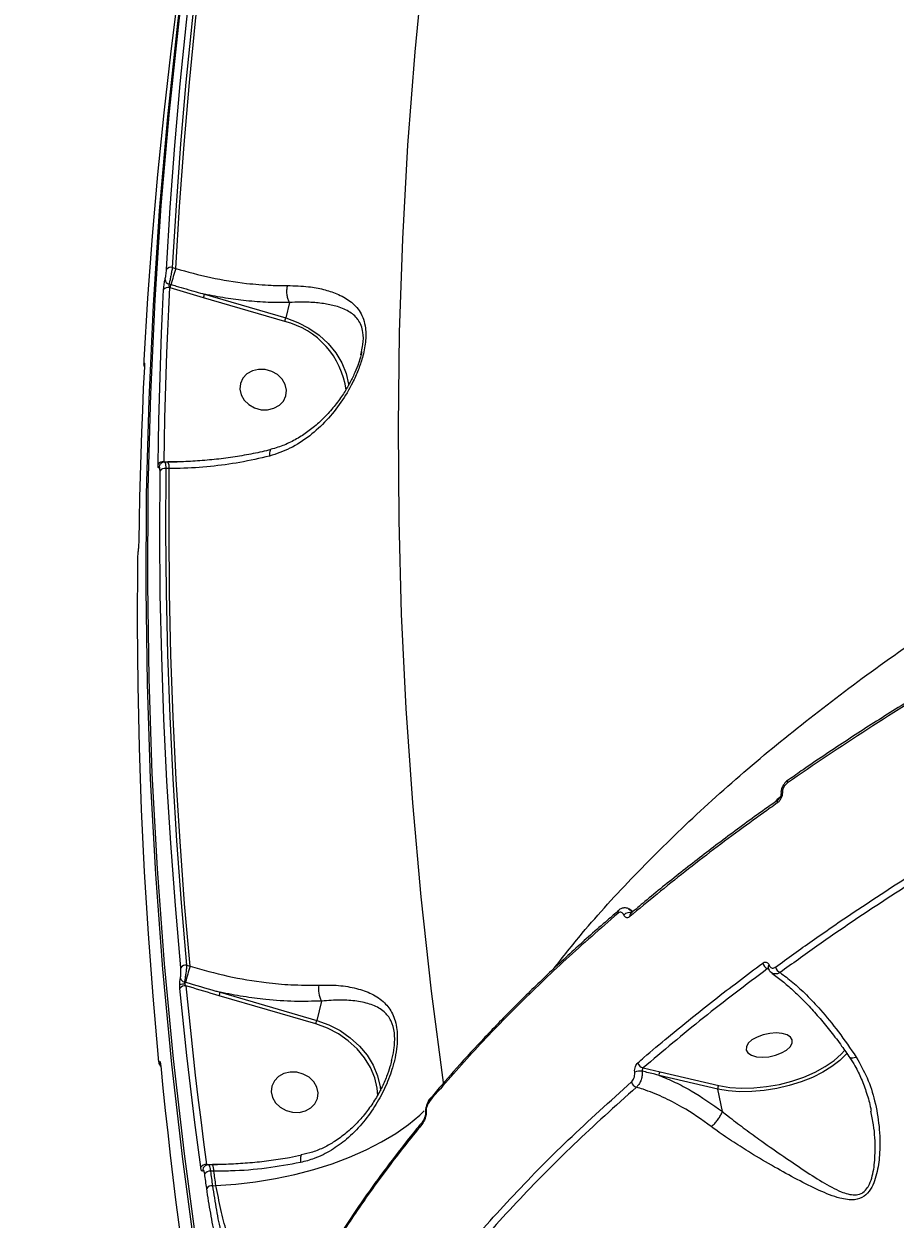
# Model space of a CAD drawing. Header units: millimetres. Extents: x -6901 to 7060, y -7557 to 6158.
# Drawn here: x -1493.4 to -1327.3, y 789.5 to 1017.5 of the extents above; entities that cross this region are included whole.
import ezdxf

# ---------------------------------------------------------------- set-up
doc = ezdxf.new("R2010")
doc.units = ezdxf.units.MM
for name, color, linetype in [('DIKOM_ОБЪЕКТ', 7, 'Continuous'), ('DIKOM_РАЗМЕР_ЗОНА', 7, 'Continuous'), ('DIKOM_РАЗМЕР_ОБЪЕКТА', 7, 'Continuous')]:
    doc.layers.add(name, color=color, linetype=linetype)
doc.styles.add('style1', font='arial.ttf', dxfattribs={"width": 0.8})
doc.dimstyles.new('1-50', dxfattribs={"dimtxt": 300, "dimasz": 200, "dimexe": 100, "dimexo": 0, "dimgap": 100, "dimtad": 1, "dimtxsty": 'style1', "dimcen": 200, "dimclrd": 7, "dimclre": 7, "dimclrt": 7, "dimadec": 1, "dimazin": 2, "dimtfac": 1, "dimtmove": 0, "dimatfit": 2, "dimfxl": 0, "dimlwd": 25, "dimlwe": 18, "dimarcsym": 0})

# ---------------------------------------------------------------- blocks, each defined once
blk = doc.blocks.new('*D2')
at = {"layer": 'Defpoints', "color": 0, "transparency": 16777216}
for p in [(-1102.73, 4151.17), (-5819.23, -4492.42), (4721.24, -4492.42)]:
    blk.add_point(p, dxfattribs=at)
at = {"layer": 'DIKOM_РАЗМЕР_ОБЪЕКТА', "color": 7, "lineweight": 18, "transparency": 16777216}
for p, q in [((-1102.73, 4151.17), (-5919.23, 4151.17)), ((4721.24, -4492.42), (-5919.23, -4492.42))]:
    blk.add_line(p, q, dxfattribs=at)
at = {"layer": 'DIKOM_РАЗМЕР_ОБЪЕКТА', "color": 7, "lineweight": 25, "transparency": 16777216}
blk.add_line((-5819.23, 3951.17), (-5819.23, -4292.42), dxfattribs=at)
at = {"layer": 'DIKOM_РАЗМЕР_ОБЪЕКТА', "color": 7, "transparency": 16777216}
for points in [[(-5852.56, 3951.17), (-5785.89, 3951.17), (-5819.23, 4151.17)], [(-5852.56, -4292.42), (-5785.89, -4292.42), (-5819.23, -4492.42)]]:
    blk.add_solid(points, dxfattribs=at)
at = {"layer": 'DIKOM_РАЗМЕР_ОБЪЕКТА', "color": 7, "transparency": 16777216, "insert": (-6072.4, -170.63), "char_height": 300, "attachment_point": 5, "rotation": 90, "style": 'style1'}
blk.add_mtext('8650', dxfattribs=at)
blk = doc.blocks.new('*D3')
at = {"layer": 'Defpoints', "color": 0, "transparency": 16777216}
for p in [(-1553.27, 6158.28), (-6450.85, -6312.94), (5659.92, -6312.94)]:
    blk.add_point(p, dxfattribs=at)
at = {"layer": 'DIKOM_РАЗМЕР_ЗОНА', "color": 7, "lineweight": 18, "transparency": 16777216}
for p, q in [((-1553.27, 6158.28), (-6550.85, 6158.28)), ((5659.92, -6312.94), (-6550.85, -6312.94))]:
    blk.add_line(p, q, dxfattribs=at)
at = {"layer": 'DIKOM_РАЗМЕР_ЗОНА', "color": 7, "lineweight": 25, "transparency": 16777216}
blk.add_line((-6450.85, 5958.28), (-6450.85, -6112.94), dxfattribs=at)
at = {"layer": 'DIKOM_РАЗМЕР_ЗОНА', "color": 7, "transparency": 16777216}
for points in [[(-6484.18, 5958.28), (-6417.52, 5958.28), (-6450.85, 6158.28)], [(-6484.18, -6112.94), (-6417.52, -6112.94), (-6450.85, -6312.94)]]:
    blk.add_solid(points, dxfattribs=at)
at = {"layer": 'DIKOM_РАЗМЕР_ЗОНА', "color": 7, "transparency": 16777216, "insert": (-6704.02, -77.33), "char_height": 300, "attachment_point": 5, "rotation": 90, "style": 'style1'}
blk.add_mtext('12500', dxfattribs=at)

msp = doc.modelspace()

# ---------------------------------------------------------------- linework, layer by layer
at = {"layer": 'DIKOM_ОБЪЕКТ', "color": 7, "linetype": 'Continuous', "lineweight": 15}
for p, q in [((-1465.103, 971.072), (-1464.455, 970.883)), ((-1465.731, 967.932), (-1465.339, 967.817)), ((-1465.516, 967.204), (-1465.646, 967.242)), ((-1459.148, 965.305), (-1465.516, 967.204)), ((-1443.66, 960.778), (-1459.148, 965.305)), ((-1458.959, 965.966), (-1443.471, 961.439)), ((-1442.737, 964.384), (-1443.471, 961.439)), ((-1429.163, 954.411), (-1429.043, 954.987)), ((-1466.713, 933.991), (-1466.208, 933.989)), ((-1465.99, 933.94), (-1466.569, 933.942)), ((-1465.679, 932.708), (-1466.334, 932.71)), ((-1466.208, 933.989), (-1464.151, 933.996)), ((-1466.208, 933.989), (-1466.203, 933.941)), ((-1465.99, 933.94), (-1465.979, 933.939)), ((-1380.01, 848.419), (-1379.972, 848.448)), ((-1377.714, 847.836), (-1377.702, 847.845)), ((-1462.375, 837.975), (-1461.704, 837.779)), ((-1351.328, 837.123), (-1351.613, 837.3)), ((-1462.808, 834.778), (-1462.587, 834.713)), ((-1455.971, 832.793), (-1437.561, 827.412)), ((-1437.75, 826.751), (-1456.16, 832.132)), ((-1436.635, 831.126), (-1437.561, 827.412)), ((-1375.348, 818.351), (-1372.086, 817.61)), ((-1361.095, 814.329), (-1372.3, 816.94)), ((-1372.086, 817.61), (-1360.881, 814.998)), ((-1360.215, 810.045), (-1361.095, 814.329)), ((-1440.475, 801.636), (-1440.488, 801.632)), ((-1458.578, 799.93), (-1457.697, 799.928)), ((-1457.479, 799.879), (-1458.221, 799.881)), ((-1457.169, 798.647), (-1457.822, 798.649)), ((-1457.697, 799.928), (-1456.505, 799.932)), ((-1457.697, 799.928), (-1457.693, 799.88)), ((-1457.479, 799.879), (-1457.467, 799.878)), ((-1457.44, 795.895), (-1456.795, 795.954))]:
    msp.add_line(p, q, dxfattribs=at)
at = {"layer": 'DIKOM_ОБЪЕКТ', "color": 7, "linetype": 'Continuous', "lineweight": 15, "flags": 128}
for points in [[(-1374.215, 1220.424), (-1379.921, 1203.569), (-1385.271, 1186.605), (-1390.263, 1169.538), (-1394.897, 1152.373), (-1399.17, 1135.116), (-1403.08, 1117.772), (-1406.628, 1100.346), (-1409.811, 1082.845), (-1412.629, 1065.274), (-1415.081, 1047.637), (-1417.165, 1029.942), (-1418.882, 1012.194), (-1420.23, 994.398), (-1421.21, 976.559), (-1421.821, 958.685), (-1422.062, 940.78), (-1421.934, 922.849), (-1421.437, 904.9), (-1420.571, 886.937), (-1419.336, 868.966), (-1417.733, 850.994), (-1415.762, 833.024), (-1413.423, 815.065)], [(-1442.684, 1132.854), (-1444.71, 1124.718), (-1448.786, 1107.239), (-1452.504, 1089.678), (-1455.864, 1072.041), (-1458.865, 1054.332), (-1461.507, 1036.557), (-1463.787, 1018.721), (-1465.705, 1000.831), (-1467.262, 982.89), (-1468.456, 964.905), (-1469.287, 946.881), (-1469.755, 928.824), (-1469.859, 910.739), (-1469.6, 892.631), (-1468.978, 874.506), (-1467.993, 856.37), (-1466.645, 838.227), (-1464.934, 820.084), (-1462.862, 801.946), (-1460.428, 783.819), (-1457.633, 765.707), (-1454.479, 747.617), (-1450.967, 729.553)], [(-1451.22, 728.536), (-1454.733, 746.6), (-1457.887, 764.69), (-1460.681, 782.802), (-1463.115, 800.929), (-1465.187, 819.067), (-1466.898, 837.21), (-1468.246, 855.353), (-1469.232, 873.489), (-1469.854, 891.614), (-1470.113, 909.722), (-1470.008, 927.807), (-1469.541, 945.864), (-1468.71, 963.888), (-1467.516, 981.873), (-1465.959, 999.814), (-1464.04, 1017.704), (-1461.76, 1035.54), (-1459.119, 1053.315), (-1456.118, 1071.024), (-1452.757, 1088.661), (-1449.039, 1106.222), (-1444.964, 1123.701), (-1443.791, 1128.45)], [(-1455.03, 1064.991), (-1456.835, 1053.336), (-1458.484, 1041.653), (-1459.977, 1029.945), (-1461.315, 1018.213), (-1462.496, 1006.458), (-1463.522, 994.682), (-1464.39, 982.886), (-1465.103, 971.072)], [(-1464.455, 970.883), (-1463.743, 982.72), (-1462.873, 994.54), (-1461.847, 1006.34), (-1460.663, 1018.118), (-1459.323, 1029.874), (-1457.826, 1041.606), (-1456.172, 1053.311), (-1454.363, 1064.99)], [(-1466.214, 970.689), (-1465.501, 982.513), (-1464.632, 994.319), (-1463.606, 1006.104), (-1462.423, 1017.869), (-1461.085, 1029.611), (-1459.59, 1041.329), (-1457.939, 1053.022), (-1456.133, 1064.687)], [(-1460.442, 1047.397), (-1462.248, 1035.732), (-1463.899, 1024.04), (-1465.393, 1012.322), (-1466.732, 1000.58), (-1467.914, 988.815), (-1468.94, 977.029), (-1469.81, 965.224), (-1470.523, 953.4)], [(-1467.826, 933.575), (-1467.76, 937.741), (-1467.675, 941.905), (-1467.571, 946.068), (-1467.447, 950.229), (-1467.304, 954.388), (-1467.141, 958.545), (-1466.96, 962.701), (-1466.759, 966.855)], [(-1465.646, 967.242), (-1465.847, 963.092), (-1466.029, 958.94), (-1466.191, 954.786), (-1466.334, 950.63), (-1466.458, 946.473), (-1466.562, 942.314), (-1466.647, 938.153), (-1466.713, 933.991)], [(-1443.471, 961.439), (-1441.196, 960.602), (-1439.061, 959.492), (-1437.115, 958.133), (-1435.398, 956.555), (-1433.949, 954.792), (-1432.798, 952.882), (-1431.971, 950.867), (-1431.486, 948.79), (-1431.459, 948.603)], [(-1470.434, 952.108), (-1470.635, 947.954), (-1470.816, 943.799), (-1470.979, 939.641), (-1471.122, 935.482), (-1471.246, 931.321), (-1471.35, 927.159), (-1471.436, 922.994), (-1471.502, 918.829)], [(-1447.37, 951.592), (-1448.639, 951.619), (-1449.838, 951.334), (-1450.871, 950.76), (-1451.653, 949.943), (-1452.122, 948.951), (-1452.238, 947.862), (-1451.994, 946.766), (-1451.408, 945.752), (-1450.528, 944.9), (-1449.426, 944.281), (-1448.19, 943.944), (-1446.921, 943.917), (-1445.722, 944.203), (-1444.689, 944.777), (-1443.907, 945.593), (-1443.439, 946.586), (-1443.322, 947.674), (-1443.567, 948.77), (-1444.152, 949.785), (-1445.032, 950.636), (-1446.134, 951.256), (-1447.37, 951.592)], [(-1467.564, 933.256), (-1467.616, 933.105), (-1467.639, 932.936)], [(-1466.334, 932.71), (-1466.383, 920.892), (-1466.276, 909.064), (-1466.014, 897.227), (-1465.596, 885.384), (-1465.023, 873.536), (-1464.295, 861.684), (-1463.413, 849.83), (-1462.375, 837.975)], [(-1461.704, 837.779), (-1462.746, 849.658), (-1463.633, 861.536), (-1464.364, 873.413), (-1464.939, 885.286), (-1465.358, 897.153), (-1465.621, 909.014), (-1465.728, 920.866), (-1465.679, 932.708)], [(-1463.484, 837.482), (-1464.523, 849.347), (-1465.406, 861.211), (-1466.135, 873.073), (-1466.708, 884.931), (-1467.126, 896.784), (-1467.388, 908.63), (-1467.495, 920.468), (-1467.447, 932.296)], [(-1471.756, 915.007), (-1471.804, 903.179), (-1471.697, 891.341), (-1471.435, 879.495), (-1471.017, 867.642), (-1470.443, 855.784), (-1469.715, 843.922), (-1468.831, 832.058), (-1467.793, 820.193)], [(-1347.682, 873.324), (-1347.668, 873.333), (-1347.638, 873.35)], [(-1348.785, 870.854), (-1348.862, 870.813), (-1348.927, 870.77), (-1348.98, 870.724), (-1349.019, 870.677), (-1349.044, 870.629), (-1349.054, 870.581), (-1349.055, 870.569)], [(-1459.685, 799.404), (-1460.249, 803.669), (-1460.793, 807.934), (-1461.318, 812.199), (-1461.822, 816.465), (-1462.306, 820.732), (-1462.77, 824.999), (-1463.214, 829.266), (-1463.638, 833.533)], [(-1462.528, 834.031), (-1462.105, 829.767), (-1461.661, 825.503), (-1461.197, 821.24), (-1460.713, 816.977), (-1460.21, 812.715), (-1459.686, 808.452), (-1459.142, 804.191), (-1458.578, 799.93)], [(-1425.912, 813.115), (-1426.038, 814.47), (-1426.514, 816.493), (-1427.323, 818.454), (-1428.449, 820.312), (-1429.866, 822.026), (-1431.544, 823.557), (-1433.446, 824.874), (-1435.529, 825.946), (-1437.75, 826.751)], [(-1437.561, 827.412), (-1435.271, 826.582), (-1433.122, 825.476), (-1431.161, 824.119), (-1429.431, 822.539), (-1427.969, 820.772), (-1426.808, 818.856), (-1425.973, 816.833), (-1425.483, 814.748), (-1425.391, 813.974)], [(-1352.601, 820.413), (-1351.356, 820.507), (-1350.105, 820.781), (-1348.949, 821.213), (-1347.983, 821.768), (-1347.283, 822.401), (-1346.908, 823.06), (-1346.887, 823.693), (-1347.222, 824.248), (-1347.885, 824.68), (-1348.824, 824.954), (-1349.962, 825.048), (-1351.207, 824.954), (-1352.458, 824.68), (-1353.613, 824.248), (-1354.58, 823.693), (-1355.279, 823.06), (-1355.655, 822.401), (-1355.676, 821.768), (-1355.341, 821.213), (-1354.677, 820.781), (-1353.738, 820.507), (-1352.601, 820.413)], [(-1360.881, 814.998), (-1358.83, 814.65), (-1356.597, 814.497), (-1354.236, 814.543), (-1351.803, 814.787), (-1349.357, 815.223), (-1346.958, 815.84), (-1344.664, 816.623), (-1342.529, 817.554), (-1340.606, 818.61), (-1338.941, 819.766), (-1337.573, 820.993), (-1336.901, 821.763)], [(-1336.434, 821.215), (-1336.621, 820.99), (-1336.744, 820.848)], [(-1467.377, 819.154), (-1467.385, 819.2), (-1467.393, 819.345)], [(-1467.313, 818.786), (-1466.889, 814.519), (-1466.445, 810.252), (-1465.981, 805.985), (-1465.497, 801.719), (-1464.993, 797.453), (-1464.469, 793.187), (-1463.924, 788.922), (-1463.36, 784.658)], [(-1336.744, 820.848), (-1337.833, 819.771), (-1339.335, 818.606), (-1341.093, 817.523), (-1343.071, 816.542), (-1345.225, 815.687), (-1347.509, 814.975), (-1349.872, 814.422), (-1352.264, 814.04), (-1354.633, 813.838), (-1356.927, 813.818), (-1359.097, 813.983), (-1361.095, 814.329)], [(-1441.365, 817.537), (-1442.634, 817.564), (-1443.834, 817.279), (-1444.866, 816.705), (-1445.648, 815.888), (-1446.117, 814.896), (-1446.233, 813.807), (-1445.989, 812.711), (-1445.403, 811.696), (-1444.524, 810.845), (-1443.421, 810.226), (-1442.185, 809.889), (-1440.917, 809.862), (-1439.717, 810.147), (-1438.685, 810.721), (-1437.902, 811.538), (-1437.434, 812.53), (-1437.317, 813.619), (-1437.562, 814.715), (-1438.147, 815.73), (-1439.027, 816.581), (-1440.13, 817.2), (-1441.365, 817.537)], [(-1456.795, 795.954), (-1453.015, 796.201), (-1449.224, 796.631), (-1445.456, 797.24), (-1441.745, 798.023), (-1438.125, 798.971), (-1434.629, 800.077), (-1431.289, 801.331), (-1428.136, 802.72), (-1425.198, 804.233), (-1422.502, 805.855), (-1420.073, 807.572), (-1417.932, 809.368), (-1417.095, 810.171)], [(-1440.488, 801.632), (-1440.499, 801.627), (-1440.585, 801.53), (-1440.645, 801.341), (-1440.679, 801.067), (-1440.683, 800.72), (-1440.659, 800.312)], [(-1458.545, 795.368), (-1458.593, 795.712), (-1458.641, 796.057), (-1458.689, 796.401), (-1458.737, 796.746), (-1458.785, 797.09), (-1458.833, 797.435), (-1458.88, 797.779), (-1458.928, 798.124)], [(-1457.822, 798.649), (-1457.775, 798.305), (-1457.727, 797.96), (-1457.68, 797.616), (-1457.632, 797.272), (-1457.584, 796.928), (-1457.536, 796.584), (-1457.488, 796.239), (-1457.44, 795.895)], [(-1456.795, 795.954), (-1456.842, 796.291), (-1456.889, 796.627), (-1456.936, 796.964), (-1456.983, 797.301), (-1457.029, 797.637), (-1457.076, 797.974), (-1457.123, 798.311), (-1457.169, 798.647)]]:
    msp.add_lwpolyline(points, dxfattribs=at)
at = {"layer": 'DIKOM_ОБЪЕКТ', "color": 7, "linetype": 'Continuous', "lineweight": 15}
for centre, radius, start, end in [((-1465.37, 970.042), 1.064, 75.46765, 142.51404), ((-1383.907, 946.005), 84.303, 162.83639, 165.00477), ((-1465.912, 966.215), 1.061, 75.49327, 142.9195), ((-1465.54, 968.866), 0.954, 185.61118, 258.47395), ((-1481.513, 972.147), 16.743, 342.83086, 345.0144), ((-1473.788, 969.849), 15.329, 342.75931, 345.32943), ((-1458.301, 965.321), 15.329, 342.75931, 345.32943), ((-1447.484, 945.571), 15.68, 7.7282, 75.88617), ((-1469.583, 952.703), 0.9, 176.67838, 196.92612), ((-1466.95, 932.925), 1.092, 77.48229, 143.41114), ((-1466.568, 931.636), 1.099, 77.74471, 143.09462), ((-1467.687, 932.872), 2.015, 355.34592, 31.98487), ((-1347.307, 872.914), 0.556, 132.40364, 198.63979), ((-1349.249, 869.083), 0.546, 129.11308, 199.15639), ((-1379.597, 847.998), 0.59, 134.47332, 196.3789), ((-1377.98, 846.658), 1.352, 65.31374, 139.56094), ((-1377.314, 847.41), 0.584, 133.21973, 196.86095), ((-1462.513, 836.791), 1.192, 83.33797, 144.54986), ((-1381.171, 812.905), 84.287, 162.83618, 165.00497), ((-1351.117, 838.665), 1.452, 192.32506, 250.03854), ((-1350.997, 837.557), 0.522, 126.41892, 191.42953), ((-1348.649, 837.926), 1.482, 192.60436, 247.33348), ((-1462.608, 835.74), 0.983, 193.62685, 258.29963), ((-1476.896, 838.524), 14.807, 343.51994, 345.08463), ((-1462.879, 828.273), 6.053, 88.27003, 97.52359), ((-1462.665, 832.85), 1.189, 83.3865, 144.92331), ((-1470.801, 836.676), 15.329, 342.75931, 345.32943), ((-1432.984, 833.347), 4.274, 168.76999, 211.32053), ((-1452.39, 831.294), 15.329, 342.75931, 345.32943), ((-1466.626, 819.563), 0.932, 184.43891, 217.59648), ((-1375.002, 819.667), 1.361, 192.96116, 255.26004), ((-1375.933, 815.574), 2.198, 79.06746, 117.23843), ((-1371.586, 817.081), 0.728, 133.37063, 191.13725), ((-1376.215, 816), 1.369, 193.27395, 253.08397), ((-1360.381, 814.469), 0.728, 133.37063, 191.13725), ((-1415.335, 812.281), 0.639, 138.1316, 193.91376), ((-1416.616, 809.723), 0.212, 119.45181, 173.23222), ((-1416.875, 807.726), 0.656, 140.22171, 193.33894), ((-1458.677, 798.71), 1.224, 85.39371, 145.44646), ((-1458.456, 798.848), 0.857, 152.84303, 185.64249), ((-1457.916, 797.42), 1.233, 85.64734, 145.16501), ((-1459.186, 798.809), 2.024, 355.40257, 31.86326), ((-1457.53, 794.663), 1.236, 85.80679, 145.21139)]:
    msp.add_arc(centre, radius, start, end, dxfattribs=at)
for points, knots in [([(-1392.428, 837.204), (-1390.636, 839.493), (-1385.931, 845.498), (-1377.088, 855.126), (-1366.055, 866.05), (-1354.065, 876.705), (-1341.239, 887.063), (-1327.642, 897.102), (-1313.056, 906.985), (-1297.489, 916.67), (-1280.974, 926.118), (-1263.868, 935.126), (-1246.245, 943.671), (-1228.187, 951.745), (-1209.403, 959.476), (-1189.93, 966.825), (-1169.821, 973.755), (-1149.504, 980.119), (-1129.055, 985.908), (-1108.549, 991.127), (-1087.663, 995.858), (-1066.456, 1000.064), (-1044.996, 1003.717), (-1023.733, 1006.743), (-1002.738, 1009.144), (-982.07, 1010.939), (-961.411, 1012.155), (-940.837, 1012.763), (-920.418, 1012.751), (-901.998, 1012.152), (-885.482, 1011.167), (-875.763, 1010.265), (-870.898, 1009.814)], [0, 0, 0, 0, 0.0213229, 0.0559646, 0.0906345, 0.1252764, 0.1589414, 0.1926323, 0.2262974, 0.2609393, 0.2956097, 0.3302517, 0.3639414, 0.3976567, 0.4313463, 0.4660117, 0.5007054, 0.5353709, 0.5691159, 0.6028868, 0.6366318, 0.6713524, 0.7061012, 0.7408219, 0.7746511, 0.8085063, 0.8423356, 0.8771407, 0.9119739, 0.946779, 0.9733646, 1, 1, 1, 1]), ([(-1466.489, 968.773), (-1466.461, 968.891), (-1466.404, 969.127), (-1466.324, 969.603), (-1466.259, 970.108), (-1466.226, 970.474), (-1466.216, 970.656), (-1466.214, 970.689)], [0, 0, 0, 0, 0.2340512, 0.467965, 0.7039577, 0.9448551, 1, 1, 1, 1]), ([(-1465.103, 971.072), (-1465.111, 971.017), (-1465.156, 970.723), (-1465.258, 970.125), (-1465.417, 969.3), (-1465.583, 968.518), (-1465.681, 968.127), (-1465.731, 967.932)], [0, 0, 0, 0, 0.0547748, 0.2944129, 0.5301269, 0.7647076, 1, 1, 1, 1]), ([(-1464.455, 970.883), (-1462.228, 970.265), (-1457.709, 969.012), (-1451.575, 968.05), (-1446.702, 967.646), (-1444.165, 967.637), (-1443.131, 967.634)], [0, 0, 0, 0, 0.3072578, 0.6233193, 0.8463542, 1, 1, 1, 1]), ([(-1466.759, 966.855), (-1466.757, 966.889), (-1466.747, 967.071), (-1466.715, 967.438), (-1466.652, 967.943), (-1466.574, 968.419), (-1466.517, 968.655), (-1466.489, 968.773)], [0, 0, 0, 0, 0.0557431, 0.2967885, 0.5326507, 0.7662398, 1, 1, 1, 1]), ([(-1465.731, 967.932), (-1465.738, 967.891), (-1465.753, 967.81), (-1465.743, 967.639), (-1465.713, 967.456), (-1465.675, 967.323), (-1465.651, 967.255), (-1465.646, 967.242)], [0, 0, 0, 0, 0.2179145, 0.4436213, 0.6835954, 0.9397437, 1, 1, 1, 1]), ([(-1465.339, 967.817), (-1465.019, 967.724), (-1463.42, 967.256), (-1461.297, 966.626), (-1459.487, 966.115), (-1458.959, 965.966)], [0, 0, 0, 0, 0.1504252, 0.7521299, 1, 1, 1, 1]), ([(-1443.131, 967.634), (-1441.766, 967.593), (-1439.293, 967.519), (-1436.217, 966.926), (-1433.519, 966.061), (-1431.099, 964.73), (-1429.483, 963.056), (-1428.61, 961.216), (-1428.182, 959.374), (-1428.185, 956.875), (-1428.757, 954.059), (-1429.648, 951.438), (-1430.948, 948.541), (-1432.889, 945.271), (-1435.617, 941.848), (-1438.871, 938.855), (-1442.521, 936.437), (-1445.25, 935.53), (-1446.569, 935.092)], [0, 0, 0, 0, 0.0785526, 0.1424091, 0.2076086, 0.2856917, 0.3665351, 0.4050997, 0.4448434, 0.4974379, 0.5496857, 0.5917855, 0.6349337, 0.7063605, 0.7797221, 0.8533219, 0.929139, 1, 1, 1, 1]), ([(-1442.738, 964.389), (-1442.839, 964.575), (-1443.042, 964.947), (-1443.22, 965.733), (-1443.278, 966.579), (-1443.222, 967.177), (-1443.158, 967.514), (-1443.14, 967.592), (-1443.131, 967.634)], [0, 0, 0, 0, 0.2316057, 0.4632309, 0.6948527, 0.9264852, 0.961019, 1, 1, 1, 1]), ([(-1442.737, 964.384), (-1444.08, 964.378), (-1446.779, 964.366), (-1450.888, 964.682), (-1454.961, 965.194), (-1457.622, 965.708), (-1458.959, 965.966)], [0, 0, 0, 0, 0.2595457, 0.5218376, 0.7598799, 1, 1, 1, 1]), ([(-1429.043, 954.987), (-1428.934, 955.45), (-1428.616, 956.794), (-1428.677, 958.562), (-1429.065, 960.074), (-1429.467, 960.795), (-1430.19, 961.795), (-1431.449, 962.819), (-1433.708, 963.704), (-1436.256, 964.226), (-1439.147, 964.492), (-1441.429, 964.467), (-1442.738, 964.389), (-1442.738, 964.389)], [0, 0, 0, 0, 0.0489835, 0.1422612, 0.2104701, 0.2817387, 0.285384, 0.4352906, 0.591425, 0.7174094, 0.8455515, 0.9999215, 1, 1, 1, 1]), ([(-1442.738, 964.389), (-1442.738, 964.388), (-1442.737, 964.386), (-1442.737, 964.385), (-1442.737, 964.384)], [0, 0, 0, 0, 0.6276202, 1, 1, 1, 1]), ([(-1470.525, 953.374), (-1470.527, 953.343), (-1470.54, 953.119), (-1470.546, 952.836), (-1470.545, 952.602), (-1470.521, 952.415), (-1470.489, 952.26), (-1470.445, 952.181), (-1470.434, 952.162)], [0, 0, 0, 0, 0.0605401, 0.4380673, 0.693734, 0.8377235, 0.9618341, 1, 1, 1, 1]), ([(-1470.523, 953.4), (-1470.529, 953.26), (-1470.542, 952.978), (-1470.54, 952.719), (-1470.522, 952.623), (-1470.498, 952.682), (-1470.483, 952.748), (-1470.481, 952.755)], [0, 0, 0, 0, 0.2457758, 0.4917774, 0.7342461, 0.9714815, 1, 1, 1, 1]), ([(-1428.996, 954.986), (-1429.072, 954.643), (-1429.263, 953.776), (-1429.755, 952.302), (-1430.479, 950.554), (-1431.444, 948.662), (-1432.691, 946.617), (-1434.251, 944.486), (-1436.111, 942.397), (-1438.125, 940.553), (-1440.277, 938.971), (-1442.531, 937.712), (-1444.578, 936.822), (-1445.872, 936.505), (-1446.337, 936.391)], [0, 0, 0, 0, 0.0407959, 0.1030203, 0.1716433, 0.2489843, 0.3364374, 0.4368196, 0.5430427, 0.6505124, 0.7456843, 0.8463967, 0.9449182, 1, 1, 1, 1]), ([(-1470.481, 952.755), (-1470.479, 952.762), (-1470.464, 952.828), (-1470.44, 952.886), (-1470.42, 952.791), (-1470.416, 952.531), (-1470.428, 952.249), (-1470.434, 952.108)], [0, 0, 0, 0, 0.0278516, 0.2649996, 0.5077089, 0.7539751, 1, 1, 1, 1]), ([(-1470.425, 952.611), (-1470.425, 952.612), (-1470.426, 952.617), (-1470.423, 952.576), (-1470.423, 952.463), (-1470.427, 952.287), (-1470.436, 952.121), (-1470.439, 952.065)], [0, 0, 0, 0, 0.0319076, 0.1943673, 0.4366098, 0.8106446, 1, 1, 1, 1]), ([(-1446.321, 936.331), (-1446.597, 936.258), (-1447.962, 935.898), (-1450.533, 935.381), (-1454.016, 934.794), (-1457.584, 934.359), (-1461.189, 934.082), (-1464, 933.959), (-1465.586, 933.976), (-1465.979, 933.981)], [0, 0, 0, 0, 0.0447278, 0.2211931, 0.3993788, 0.5789497, 0.7594398, 0.9403031, 1, 1, 1, 1]), ([(-1446.569, 935.092), (-1448.436, 934.661), (-1452.101, 933.816), (-1457.85, 933.052), (-1462.377, 932.742), (-1464.985, 932.716), (-1465.679, 932.708)], [0, 0, 0, 0, 0.3028928, 0.59446, 0.8920284, 1, 1, 1, 1]), ([(-1446.307, 936.275), (-1446.333, 936.276), (-1446.436, 936.279), (-1446.542, 936.005), (-1446.587, 935.593), (-1446.579, 935.256), (-1446.571, 935.131), (-1446.569, 935.092)], [0, 0, 0, 0, 0.1153067, 0.4642167, 0.8131679, 0.9423068, 1, 1, 1, 1]), ([(-1467.639, 932.936), (-1467.644, 932.926), (-1467.675, 932.86), (-1467.729, 932.808), (-1467.787, 932.908), (-1467.824, 933.164), (-1467.826, 933.438), (-1467.826, 933.575)], [0, 0, 0, 0, 0.0386035, 0.2781025, 0.5183799, 0.7592258, 1, 1, 1, 1]), ([(-1467.447, 932.296), (-1467.448, 932.433), (-1467.45, 932.707), (-1467.489, 932.963), (-1467.549, 933.063), (-1467.604, 933.011), (-1467.635, 932.945), (-1467.639, 932.936)], [0, 0, 0, 0, 0.2406795, 0.48142, 0.7216705, 0.961198, 1, 1, 1, 1]), ([(-1466.569, 933.932), (-1466.59, 933.935), (-1466.728, 933.956), (-1466.965, 933.876), (-1467.226, 933.724), (-1467.408, 933.532), (-1467.513, 933.371), (-1467.549, 933.281), (-1467.56, 933.253)], [0, 0, 0, 0, 0.0458135, 0.3020499, 0.5164651, 0.7133069, 0.9106085, 1, 1, 1, 1]), ([(-1466.569, 933.932), (-1466.566, 933.935), (-1466.521, 933.981), (-1466.449, 933.802), (-1466.366, 933.4), (-1466.345, 932.94), (-1466.334, 932.71)], [0, 0, 0, 0, 0.0247772, 0.3494547, 0.6748852, 1, 1, 1, 1]), ([(-1471.631, 916.918), (-1471.646, 916.797), (-1471.676, 916.555), (-1471.714, 916.069), (-1471.742, 915.56), (-1471.753, 915.204), (-1471.755, 915.032), (-1471.756, 915.007)], [0, 0, 0, 0, 0.2393748, 0.4786589, 0.7179093, 0.9577042, 1, 1, 1, 1]), ([(-1471.502, 918.829), (-1471.502, 918.803), (-1471.505, 918.631), (-1471.517, 918.275), (-1471.546, 917.766), (-1471.586, 917.28), (-1471.616, 917.039), (-1471.631, 916.918)], [0, 0, 0, 0, 0.0426211, 0.2824718, 0.5216179, 0.7607423, 1, 1, 1, 1]), ([(-1281.982, 912.307), (-1282.984, 911.803), (-1287.096, 909.734), (-1294.138, 905.998), (-1303.1, 901.101), (-1311.862, 896.102), (-1320.428, 891.016), (-1328.791, 885.846), (-1336.925, 880.593), (-1343.2, 876.41), (-1346.682, 873.956), (-1347.608, 873.303)], [0, 0, 0, 0, 0.0418365, 0.1717669, 0.3018173, 0.4319587, 0.5621647, 0.692405, 0.8226429, 0.9528447, 1, 1, 1, 1]), ([(-978.739, 910.945), (-985.626, 910.298), (-999.405, 909.003), (-1020.211, 906.308), (-1041.241, 903.041), (-1062.445, 899.131), (-1083.747, 894.594), (-1104.68, 889.523), (-1125.179, 883.95), (-1145.194, 877.915), (-1165.05, 871.319), (-1184.669, 864.161), (-1203.975, 856.454), (-1222.55, 848.363), (-1240.346, 839.926), (-1257.334, 831.184), (-1273.787, 821.998), (-1289.622, 812.381), (-1304.77, 802.356), (-1318.906, 792.136), (-1332.003, 781.761), (-1344.059, 771.271), (-1355.264, 760.502), (-1365.54, 749.478), (-1374.829, 738.232), (-1382.935, 727), (-1389.856, 715.819), (-1395.615, 704.725), (-1400.301, 693.545), (-1403.848, 682.316), (-1406.226, 671.074), (-1407.276, 660.838), (-1407.382, 651.587), (-1406.843, 646.09), (-1406.574, 643.339)], [0, 0, 0, 0, 0.0311784, 0.0623809, 0.0935594, 0.1256442, 0.1577551, 0.1898399, 0.2210202, 0.2522244, 0.2834046, 0.3154897, 0.3476009, 0.3796861, 0.410889, 0.4421158, 0.4733188, 0.5054257, 0.5375585, 0.5696653, 0.6009195, 0.6321978, 0.6634522, 0.69561, 0.7277939, 0.7599519, 0.7912842, 0.8226405, 0.8539729, 0.886209, 0.918471, 0.9507073, 0.9753304, 1, 1, 1, 1]), ([(-1282.153, 911.768), (-1288.018, 908.72), (-1299.749, 902.623), (-1316.507, 893.002), (-1332.67, 883.071), (-1342.779, 876.181), (-1347.834, 872.736)], [0, 0, 0, 0, 0.2485956, 0.4971903, 0.7485947, 1, 1, 1, 1]), ([(-1350.096, 837.602), (-1347.775, 839.279), (-1340.988, 844.181), (-1329.178, 852.147), (-1314.395, 861.422), (-1298.925, 870.479), (-1288.048, 876.286), (-1282.609, 879.189)], [0, 0, 0, 0, 0.1144536, 0.3347649, 0.5550756, 0.7775373, 1, 1, 1, 1]), ([(-1281.882, 878.051), (-1287.257, 875.183), (-1298.007, 869.446), (-1313.402, 860.443), (-1328.21, 851.162), (-1340.089, 843.154), (-1346.905, 838.231), (-1349.22, 836.558)], [0, 0, 0, 0, 0.2203112, 0.4406212, 0.6630832, 0.8855455, 1, 1, 1, 1]), ([(-1347.675, 873.314), (-1347.73, 873.279), (-1348.033, 873.088), (-1348.472, 872.58), (-1348.884, 871.802), (-1349.08, 871.1), (-1349.038, 870.702), (-1349.024, 870.57)], [0, 0, 0, 0, 0.065143, 0.3622089, 0.6240711, 0.8749066, 1, 1, 1, 1]), ([(-1347.834, 872.736), (-1348.001, 872.595), (-1348.295, 872.347), (-1348.599, 871.827), (-1348.775, 871.324), (-1348.782, 871.011), (-1348.785, 870.854)], [0, 0, 0, 0, 0.3292274, 0.5797725, 0.7886052, 1, 1, 1, 1]), ([(-1349.764, 868.904), (-1350.204, 868.592), (-1352.404, 867.033), (-1358.391, 862.698), (-1367.486, 855.823), (-1374.408, 850.103), (-1377.873, 847.241)], [0, 0, 0, 0, 0.0441444, 0.220721, 0.6100145, 1, 1, 1, 1]), ([(-1349.58, 869.486), (-1350.927, 868.539), (-1354.828, 865.795), (-1361.026, 861.186), (-1368.159, 855.67), (-1373.709, 851.215), (-1376.797, 848.583), (-1377.687, 847.825)], [0, 0, 0, 0, 0.1344274, 0.3893703, 0.6436876, 0.8972846, 1, 1, 1, 1]), ([(-1350.119, 869.104), (-1350.012, 869.247), (-1349.689, 869.677), (-1349.352, 869.97), (-1349.127, 870.167)], [0, 0, 0, 0, 0.3304872, 1, 1, 1, 1]), ([(-1348.785, 870.854), (-1348.789, 870.688), (-1348.798, 870.36), (-1348.985, 869.83), (-1349.288, 869.331), (-1349.578, 869.039), (-1349.746, 868.918), (-1349.764, 868.904)], [0, 0, 0, 0, 0.2147683, 0.4259297, 0.6817186, 0.9641779, 1, 1, 1, 1]), ([(-1349.055, 870.56), (-1349.054, 870.559), (-1349.052, 870.541), (-1349.053, 870.476), (-1349.067, 870.363), (-1349.106, 870.208), (-1349.185, 870.009), (-1349.317, 869.784), (-1349.481, 869.591), (-1349.569, 869.533), (-1349.605, 869.509)], [0, 0, 0, 0, 0.005334, 0.0766796, 0.1508448, 0.2580989, 0.3934832, 0.5812892, 0.829011, 1, 1, 1, 1]), ([(-1379.942, 848.405), (-1380.673, 847.788), (-1383.631, 845.29), (-1388.56, 840.858), (-1394.721, 835.112), (-1400.605, 829.317), (-1406.219, 823.484), (-1411.298, 817.937), (-1414.369, 814.324), (-1415.768, 812.678)], [0, 0, 0, 0, 0.0531613, 0.2151937, 0.3773481, 0.5395898, 0.7018814, 0.8641774, 1, 1, 1, 1]), ([(-1378.031, 848.639), (-1378.08, 848.678), (-1378.311, 848.86), (-1378.843, 848.928), (-1379.467, 848.783), (-1379.86, 848.591), (-1380.008, 848.419), (-1380.01, 848.417)], [0, 0, 0, 0, 0.0871764, 0.4063938, 0.6920291, 0.9960757, 1, 1, 1, 1]), ([(-1378.032, 848.637), (-1377.927, 848.579), (-1377.71, 848.459), (-1377.585, 848.198), (-1377.521, 848.064)], [0, 0, 0, 0, 0.4863833, 1, 1, 1, 1]), ([(-1377.222, 848.218), (-1377.311, 848.261), (-1377.568, 848.386), (-1377.847, 848.569), (-1378.03, 848.688)], [0, 0, 0, 0, 0.3427523, 1, 1, 1, 1]), ([(-1380.163, 847.831), (-1383.496, 844.922), (-1390.161, 839.103), (-1399.389, 830.215), (-1408.088, 821.228), (-1413.333, 815.161), (-1415.955, 812.127)], [0, 0, 0, 0, 0.2490971, 0.4981937, 0.7490972, 1, 1, 1, 1]), ([(-1379.009, 847.535), (-1379.063, 847.65), (-1379.17, 847.879), (-1379.429, 848.052), (-1379.734, 848.078), (-1379.99, 847.97), (-1380.13, 847.857), (-1380.163, 847.831)], [0, 0, 0, 0, 0.2210918, 0.4418286, 0.6744888, 0.9250803, 1, 1, 1, 1]), ([(-1377.873, 847.241), (-1377.904, 847.216), (-1378.042, 847.106), (-1378.293, 847), (-1378.595, 847.025), (-1378.851, 847.196), (-1378.957, 847.422), (-1379.009, 847.535)], [0, 0, 0, 0, 0.0733213, 0.3224728, 0.5550552, 0.7773324, 1, 1, 1, 1]), ([(-1377.714, 847.838), (-1377.723, 847.83), (-1377.741, 847.814), (-1377.733, 847.819), (-1377.73, 847.821)], [0, 0, 0, 0, 0.5333064, 1, 1, 1, 1]), ([(-1463.564, 835.509), (-1463.542, 835.626), (-1463.497, 835.859), (-1463.459, 836.333), (-1463.448, 836.841), (-1463.462, 837.232), (-1463.48, 837.434), (-1463.484, 837.482)], [0, 0, 0, 0, 0.2249546, 0.4495725, 0.6803144, 0.9238047, 1, 1, 1, 1]), ([(-1462.375, 837.975), (-1462.379, 837.898), (-1462.399, 837.575), (-1462.456, 836.944), (-1462.559, 836.122), (-1462.68, 835.353), (-1462.765, 834.97), (-1462.808, 834.778)], [0, 0, 0, 0, 0.0748931, 0.315169, 0.5451372, 0.7715047, 1, 1, 1, 1]), ([(-1461.704, 837.779), (-1459.317, 837.101), (-1454.475, 835.727), (-1448.011, 834.668), (-1442.184, 834.128), (-1438.934, 834.161), (-1437.176, 834.18)], [0, 0, 0, 0, 0.2848617, 0.5777513, 0.7715665, 1, 1, 1, 1]), ([(-1376.328, 819.361), (-1375.95, 819.688), (-1374.055, 821.321), (-1369.289, 825.336), (-1361.833, 831.367), (-1355.636, 836.025), (-1352.536, 838.355)], [0, 0, 0, 0, 0.0507672, 0.2538476, 0.6266949, 1, 1, 1, 1]), ([(-1351.613, 837.3), (-1355.744, 834.187), (-1364.013, 827.954), (-1371.567, 821.554), (-1375.348, 818.351)], [0, 0, 0, 0, 0.4994492, 1, 1, 1, 1]), ([(-1352.536, 838.355), (-1352.497, 838.382), (-1352.345, 838.487), (-1352.07, 838.577), (-1351.746, 838.531), (-1351.47, 838.335), (-1351.361, 838.096), (-1351.307, 837.977)], [0, 0, 0, 0, 0.0825315, 0.3216881, 0.551336, 0.775618, 1, 1, 1, 1]), ([(-1351.495, 837.413), (-1351.506, 837.413), (-1351.54, 837.411), (-1351.58, 837.361), (-1351.606, 837.313), (-1351.613, 837.3)], [0, 0, 0, 0, 0.2515218, 0.8052136, 1, 1, 1, 1]), ([(-1351.515, 837.473), (-1351.516, 837.474), (-1351.523, 837.483), (-1351.514, 837.464), (-1351.507, 837.448)], [0, 0, 0, 0, 0.1642554, 1, 1, 1, 1]), ([(-1351.499, 837.458), (-1351.489, 837.42), (-1351.416, 837.146), (-1351.198, 836.788), (-1350.899, 836.595), (-1350.8, 836.53)], [0, 0, 0, 0, 0.0954033, 0.6987057, 1, 1, 1, 1]), ([(-1351.307, 837.977), (-1351.253, 837.859), (-1351.145, 837.623), (-1350.874, 837.43), (-1350.554, 837.386), (-1350.284, 837.475), (-1350.134, 837.576), (-1350.096, 837.602)], [0, 0, 0, 0, 0.2256925, 0.4513349, 0.6801996, 0.9175544, 1, 1, 1, 1]), ([(-1463.672, 834.275), (-1463.67, 834.413), (-1463.666, 834.713), (-1463.63, 835.159), (-1463.586, 835.392), (-1463.564, 835.509)], [0, 0, 0, 0, 0.2986286, 0.6490471, 1, 1, 1, 1]), ([(-1462.808, 834.778), (-1462.81, 834.745), (-1462.813, 834.704), (-1462.798, 834.604), (-1462.767, 834.483), (-1462.719, 834.376), (-1462.697, 834.324)], [0, 0, 0, 0, 0.2617861, 0.3210193, 0.6715679, 1, 1, 1, 1]), ([(-1462.587, 834.713), (-1460.669, 834.146), (-1458.467, 833.495), (-1456.257, 832.874), (-1455.971, 832.793)], [0, 0, 0, 0, 0.8707661, 1, 1, 1, 1]), ([(-1350.806, 836.429), (-1350.457, 836.188), (-1349.476, 835.509), (-1347.786, 834.112), (-1345.761, 832.264), (-1343.69, 830.156), (-1341.601, 827.82), (-1339.523, 825.272), (-1337.623, 822.761), (-1336.446, 821.032), (-1335.933, 820.278)], [0, 0, 0, 0, 0.0736791, 0.2068897, 0.3421196, 0.4789463, 0.6168189, 0.7551368, 0.8931089, 1, 1, 1, 1]), ([(-1349.22, 836.558), (-1349.291, 836.519), (-1349.564, 836.364), (-1350.046, 836.255), (-1350.511, 836.294), (-1350.707, 836.457), (-1350.757, 836.498)], [0, 0, 0, 0, 0.130817, 0.5090977, 0.8768954, 1, 1, 1, 1]), ([(-1349.22, 836.558), (-1348.423, 835.96), (-1346.768, 834.717), (-1344.183, 832.324), (-1341.258, 829.22), (-1338.045, 825.315), (-1335.826, 822.053), (-1334.704, 820.404)], [0, 0, 0, 0, 0.1665443, 0.3455497, 0.5267565, 0.7607816, 1, 1, 1, 1]), ([(-1463.638, 833.533), (-1463.644, 833.599), (-1463.664, 833.829), (-1463.669, 834.089), (-1463.672, 834.275)], [0, 0, 0, 0, 0.2879491, 1, 1, 1, 1]), ([(-1462.697, 834.324), (-1462.66, 834.251), (-1462.607, 834.148), (-1462.546, 834.058), (-1462.528, 834.031)], [0, 0, 0, 0, 0.7054784, 1, 1, 1, 1]), ([(-1456.16, 832.132), (-1456.446, 832.216), (-1458.571, 832.842), (-1460.692, 833.48), (-1462.528, 834.031)], [0, 0, 0, 0, 0.1343644, 1, 1, 1, 1]), ([(-1436.635, 831.126), (-1438.341, 831.074), (-1441.78, 830.969), (-1446.838, 831.332), (-1451.592, 831.935), (-1454.507, 832.507), (-1455.971, 832.793)], [0, 0, 0, 0, 0.2794484, 0.5634192, 0.7807139, 1, 1, 1, 1]), ([(-1437.176, 834.18), (-1435.9, 834.181), (-1433.306, 834.183), (-1429.953, 833.596), (-1426.993, 832.562), (-1424.685, 831.026), (-1423.279, 829.164), (-1422.572, 827.336), (-1422.172, 825.327), (-1422.184, 822.892), (-1422.603, 820.295), (-1423.324, 817.562), (-1424.566, 814.383), (-1426.482, 810.886), (-1428.899, 807.603), (-1431.679, 804.806), (-1434.749, 802.583), (-1437.723, 801.076), (-1439.778, 800.541), (-1440.659, 800.312)], [0, 0, 0, 0, 0.0747587, 0.15191, 0.2273914, 0.3051772, 0.3688503, 0.4010388, 0.4343293, 0.4904569, 0.5278009, 0.5660846, 0.6301027, 0.6957658, 0.7637288, 0.8332239, 0.8928272, 0.9540619, 1, 1, 1, 1]), ([(-1423.28, 819.76), (-1423.238, 819.907), (-1423.001, 820.727), (-1422.71, 822.549), (-1422.642, 825.131), (-1423.116, 826.78), (-1423.842, 828.196), (-1424.992, 829.466), (-1427.134, 830.545), (-1429.859, 831.155), (-1432.997, 831.389), (-1435.412, 831.214), (-1436.635, 831.126)], [0, 0, 0, 0, 0.0151614, 0.0848473, 0.1833006, 0.2805521, 0.2981202, 0.4142063, 0.5575494, 0.7056643, 0.8509906, 1, 1, 1, 1]), ([(-1467.794, 820.13), (-1467.791, 820.094), (-1467.768, 819.821), (-1467.716, 819.484), (-1467.627, 819.156), (-1467.5, 818.887), (-1467.374, 818.759), (-1467.315, 818.698)], [0, 0, 0, 0, 0.061448, 0.4596914, 0.7121086, 0.8636837, 1, 1, 1, 1]), ([(-1467.793, 820.193), (-1467.776, 820.042), (-1467.743, 819.74), (-1467.679, 819.463), (-1467.613, 819.355), (-1467.575, 819.446), (-1467.556, 819.491)], [0, 0, 0, 0, 0.2566229, 0.5136581, 0.7612256, 1, 1, 1, 1]), ([(-1467.556, 819.491), (-1467.538, 819.533), (-1467.503, 819.619), (-1467.445, 819.55), (-1467.409, 819.41), (-1467.393, 819.345)], [0, 0, 0, 0, 0.350947, 0.7014132, 1, 1, 1, 1]), ([(-1467.393, 819.345), (-1467.384, 819.302), (-1467.354, 819.155), (-1467.33, 818.94), (-1467.313, 818.786)], [0, 0, 0, 0, 0.2879568, 1, 1, 1, 1]), ([(-1467.386, 819.192), (-1467.386, 819.193), (-1467.386, 819.194), (-1467.381, 819.17), (-1467.377, 819.155)], [0, 0, 0, 0, 0.3808226, 1, 1, 1, 1]), ([(-1467.377, 819.154), (-1467.375, 819.147), (-1467.368, 819.116), (-1467.344, 818.971), (-1467.324, 818.806), (-1467.314, 818.69), (-1467.313, 818.682)], [0, 0, 0, 0, 0.1011902, 0.4589299, 0.9601715, 1, 1, 1, 1]), ([(-1423.283, 819.761), (-1423.384, 819.361), (-1423.643, 818.34), (-1424.286, 816.55), (-1425.237, 814.395), (-1426.519, 812.122), (-1428.06, 809.918), (-1429.861, 807.831), (-1431.897, 805.936), (-1433.995, 804.363), (-1436.158, 803.148), (-1438.286, 802.264), (-1439.786, 801.916), (-1440.508, 801.747)], [0, 0, 0, 0, 0.0465495, 0.1188795, 0.2134018, 0.3116665, 0.414168, 0.5201523, 0.6280782, 0.735082, 0.8220477, 0.9142544, 1, 1, 1, 1]), ([(-1376.939, 817.528), (-1376.942, 817.564), (-1376.96, 817.755), (-1376.94, 818.132), (-1376.816, 818.626), (-1376.607, 819.07), (-1376.421, 819.264), (-1376.328, 819.361)], [0, 0, 0, 0, 0.0535502, 0.2897921, 0.5263514, 0.7631157, 1, 1, 1, 1]), ([(-1334.704, 820.404), (-1333.965, 819.109), (-1332.469, 816.482), (-1331.068, 811.999), (-1330.239, 807.197), (-1330.118, 802.625), (-1330.535, 799.129), (-1331.179, 796.798), (-1331.95, 795.106), (-1333.218, 793.68), (-1334.82, 793.149), (-1336.401, 793.2), (-1338.634, 793.668), (-1341.777, 794.939), (-1345.918, 797.013), (-1350.307, 799.434), (-1354.403, 801.844), (-1358.09, 804.169), (-1360.592, 805.865), (-1361.96, 806.883), (-1362.331, 807.159)], [0, 0, 0, 0, 0.0704036, 0.1427033, 0.2195599, 0.2979653, 0.3555932, 0.3848663, 0.4149674, 0.4491219, 0.4886785, 0.5172622, 0.5465221, 0.6240212, 0.7036977, 0.7828123, 0.8640047, 0.9204682, 0.9784133, 1, 1, 1, 1]), ([(-1335.938, 820.297), (-1335.6, 819.784), (-1334.759, 818.506), (-1333.68, 816.245), (-1332.685, 813.533), (-1332.085, 811.46), (-1331.89, 810.295), (-1331.862, 810.128)], [0, 0, 0, 0, 0.168435, 0.4196529, 0.6825461, 0.9546793, 1, 1, 1, 1]), ([(-1334.704, 820.404), (-1334.741, 820.39), (-1334.977, 820.299), (-1335.377, 820.195), (-1335.75, 820.183), (-1335.831, 820.29), (-1335.861, 820.33)], [0, 0, 0, 0, 0.0656708, 0.4100305, 0.7834141, 1, 1, 1, 1]), ([(-1377.548, 815.686), (-1377.455, 815.783), (-1377.271, 815.979), (-1377.063, 816.424), (-1376.939, 816.92), (-1376.919, 817.299), (-1376.936, 817.492), (-1376.939, 817.528)], [0, 0, 0, 0, 0.2363728, 0.4725863, 0.7091578, 0.9458694, 1, 1, 1, 1]), ([(-1375.516, 817.732), (-1375.512, 817.673), (-1375.491, 817.354), (-1375.54, 816.727), (-1375.769, 815.907), (-1376.136, 815.172), (-1376.454, 814.851), (-1376.613, 814.69)], [0, 0, 0, 0, 0.0542297, 0.2911092, 0.5276554, 0.7637513, 1, 1, 1, 1]), ([(-1375.348, 818.351), (-1375.376, 818.317), (-1375.431, 818.251), (-1375.489, 818.101), (-1375.522, 817.935), (-1375.525, 817.808), (-1375.518, 817.744), (-1375.516, 817.732)], [0, 0, 0, 0, 0.2371089, 0.4742038, 0.7107308, 0.9466061, 1, 1, 1, 1]), ([(-1372.3, 816.94), (-1372.561, 817.007), (-1373.631, 817.282), (-1374.704, 817.538), (-1375.516, 817.732)], [0, 0, 0, 0, 0.243604, 1, 1, 1, 1]), ([(-1372.3, 816.94), (-1371.281, 816.515), (-1369.235, 815.661), (-1365.158, 813.525), (-1362.186, 811.433), (-1360.215, 810.045)], [0, 0, 0, 0, 0.250401, 0.502862, 1, 1, 1, 1]), ([(-1419.511, 770.856), (-1416.617, 774.631), (-1410.831, 782.181), (-1400.783, 793.444), (-1389.822, 804.645), (-1381.639, 812.006), (-1377.548, 815.686)], [0, 0, 0, 0, 0.2485972, 0.4971927, 0.7485958, 1, 1, 1, 1]), ([(-1376.613, 814.69), (-1380.651, 811.059), (-1388.727, 803.797), (-1399.642, 792.664), (-1409.726, 781.386), (-1415.568, 773.767), (-1418.489, 769.958)], [0, 0, 0, 0, 0.2485973, 0.4971938, 0.748597, 1, 1, 1, 1]), ([(-1362.331, 807.159), (-1364.185, 808.473), (-1367.236, 810.635), (-1371.628, 812.865), (-1374.534, 814.042), (-1376.19, 814.558), (-1376.613, 814.69)], [0, 0, 0, 0, 0.3957862, 0.6516356, 0.9109975, 1, 1, 1, 1]), ([(-1415.826, 812.674), (-1415.879, 812.615), (-1416.114, 812.35), (-1416.424, 811.793), (-1416.709, 811.013), (-1416.855, 810.31), (-1416.819, 809.906), (-1416.806, 809.75)], [0, 0, 0, 0, 0.0893593, 0.3954316, 0.6427768, 0.8621104, 1, 1, 1, 1]), ([(-1415.955, 812.127), (-1416.127, 811.886), (-1416.382, 811.528), (-1416.619, 810.864), (-1416.715, 810.399), (-1416.732, 810.081), (-1416.723, 809.938), (-1416.721, 809.908)], [0, 0, 0, 0, 0.4456074, 0.662338, 0.8364864, 0.9657298, 1, 1, 1, 1]), ([(-1416.721, 809.908), (-1416.719, 809.876), (-1416.709, 809.726), (-1416.727, 809.394), (-1416.828, 808.902), (-1417.075, 808.204), (-1417.338, 807.826), (-1417.513, 807.575)], [0, 0, 0, 0, 0.0349373, 0.1620361, 0.3362699, 0.5591631, 1, 1, 1, 1]), ([(-1416.84, 809.825), (-1416.839, 809.822), (-1416.837, 809.816), (-1416.83, 809.776), (-1416.824, 809.713), (-1416.823, 809.615), (-1416.832, 809.477), (-1416.864, 809.272), (-1416.942, 808.973), (-1417.097, 808.578), (-1417.27, 808.277), (-1417.368, 808.165), (-1417.39, 808.139)], [0, 0, 0, 0, 0.0287881, 0.0567018, 0.0918026, 0.1303017, 0.1820087, 0.2608233, 0.3865511, 0.590969, 0.9064661, 1, 1, 1, 1]), ([(-1362.331, 807.159), (-1362.303, 807.182), (-1362.181, 807.279), (-1361.875, 807.553), (-1361.404, 808.062), (-1360.891, 808.743), (-1360.459, 809.443), (-1360.296, 809.84), (-1360.215, 810.039)], [0, 0, 0, 0, 0.0352374, 0.1540816, 0.365549, 0.5770292, 0.7885045, 1, 1, 1, 1]), ([(-1360.215, 810.039), (-1360.214, 810.038), (-1359.873, 809.75), (-1358.574, 808.721), (-1356.247, 806.929), (-1352.826, 804.453), (-1349.03, 801.777), (-1345.001, 799.061), (-1341.21, 796.565), (-1338.335, 795.01), (-1336.276, 794.269), (-1334.997, 794.063), (-1334.026, 794.236), (-1333.185, 794.72), (-1332.712, 795.231), (-1332.152, 796.165), (-1331.706, 797.313), (-1331.23, 799.583), (-1331.021, 803.012), (-1331.19, 806.768), (-1331.734, 809.248), (-1331.923, 810.113)], [0, 0, 0, 0, 0.0000398, 0.0263134, 0.0971327, 0.1680436, 0.2682091, 0.3685033, 0.4656666, 0.56257, 0.5967039, 0.6307059, 0.6646765, 0.6750677, 0.7056487, 0.7129148, 0.7472866, 0.7818919, 0.8518198, 0.9483439, 1, 1, 1, 1]), ([(-1360.215, 810.045), (-1360.215, 810.043), (-1360.214, 810.041), (-1360.215, 810.039), (-1360.215, 810.039)], [0, 0, 0, 0, 0.6635707, 1, 1, 1, 1]), ([(-1417.513, 807.575), (-1417.791, 807.235), (-1419.183, 805.533), (-1422.703, 801.1), (-1427.772, 794.257), (-1433.82, 785.311), (-1437.386, 779.102), (-1439.372, 775.642)], [0, 0, 0, 0, 0.0321657, 0.1608348, 0.4183959, 0.6759565, 1, 1, 1, 1]), ([(-1417.362, 808.126), (-1417.755, 807.658), (-1419.8, 805.221), (-1423.213, 800.797), (-1427.578, 794.867), (-1431.624, 788.938), (-1435.35, 783.008), (-1437.895, 778.735), (-1439.11, 776.437), (-1439.279, 776.119)], [0, 0, 0, 0, 0.044326, 0.2303717, 0.4159825, 0.6009438, 0.7854352, 0.9702755, 1, 1, 1, 1]), ([(-1440.499, 801.687), (-1441.241, 801.531), (-1443.128, 801.134), (-1446.256, 800.659), (-1449.845, 800.242), (-1453.463, 800), (-1456.016, 799.896), (-1457.337, 799.921), (-1457.468, 799.923)], [0, 0, 0, 0, 0.1352608, 0.3442566, 0.5546878, 0.7658435, 0.9767918, 1, 1, 1, 1]), ([(-1459.309, 798.764), (-1459.314, 798.755), (-1459.349, 798.689), (-1459.422, 798.637), (-1459.524, 798.737), (-1459.618, 798.993), (-1459.663, 799.267), (-1459.685, 799.404)], [0, 0, 0, 0, 0.0372731, 0.2782495, 0.5190611, 0.7595624, 1, 1, 1, 1]), ([(-1458.928, 798.124), (-1458.951, 798.261), (-1458.996, 798.536), (-1459.092, 798.791), (-1459.196, 798.891), (-1459.269, 798.839), (-1459.304, 798.773), (-1459.309, 798.764)], [0, 0, 0, 0, 0.2404812, 0.4809952, 0.7219076, 0.9628627, 1, 1, 1, 1]), ([(-1458.222, 799.863), (-1458.269, 799.868), (-1458.444, 799.886), (-1458.722, 799.774), (-1458.99, 799.577), (-1459.147, 799.384), (-1459.198, 799.27), (-1459.213, 799.236)], [0, 0, 0, 0, 0.1079135, 0.3999668, 0.6509143, 0.8966498, 1, 1, 1, 1]), ([(-1458.221, 799.871), (-1458.218, 799.874), (-1458.165, 799.92), (-1458.058, 799.742), (-1457.919, 799.339), (-1457.855, 798.879), (-1457.822, 798.649)], [0, 0, 0, 0, 0.0245549, 0.3498322, 0.6748755, 1, 1, 1, 1]), ([(-1440.659, 800.312), (-1442.813, 799.917), (-1447.183, 799.114), (-1452.786, 798.683), (-1456.111, 798.656), (-1457.169, 798.647)], [0, 0, 0, 0, 0.3984797, 0.8085147, 1, 1, 1, 1]), ([(-1457.44, 795.895), (-1457.203, 794.322), (-1456.73, 791.17), (-1455.863, 786.907), (-1454.892, 783.047), (-1453.808, 779.688), (-1452.627, 776.848), (-1451.356, 774.569), (-1450.003, 772.887), (-1448.576, 771.853), (-1447.376, 771.38), (-1446.635, 771.532), (-1446.41, 771.578)], [0, 0, 0, 0, 0.1060122, 0.2123589, 0.3183668, 0.4243938, 0.5307614, 0.636787, 0.7424195, 0.8483909, 0.9540231, 1, 1, 1, 1]), ([(-1445.674, 771.654), (-1445.873, 771.61), (-1446.47, 771.478), (-1447.509, 772.001), (-1448.764, 773.078), (-1450.026, 774.783), (-1451.274, 777.068), (-1452.496, 779.899), (-1453.675, 783.235), (-1454.794, 787.06), (-1455.849, 791.28), (-1456.48, 794.398), (-1456.795, 795.954)], [0, 0, 0, 0, 0.0523413, 0.1573004, 0.2625828, 0.3675408, 0.4728584, 0.5785024, 0.6838191, 0.7891033, 0.8947157, 1, 1, 1, 1]), ([(-1454.771, 778.839), (-1454.782, 778.866), (-1455.195, 779.853), (-1455.922, 782.295), (-1456.926, 786.183), (-1457.814, 790.547), (-1458.301, 793.763), (-1458.545, 795.368)], [0, 0, 0, 0, 0.0069247, 0.255089, 0.5031246, 0.7519568, 1, 1, 1, 1])]:
    msp.add_open_spline(points, degree=3, knots=knots, dxfattribs=at)

# ---------------------------------------------------------------- dimensions: what is measured, and where the dimension line sits
at = {"layer": 'DIKOM_РАЗМЕР_ЗОНА'}
dim = msp.add_linear_dim(base=(-6450.85, -6312.937), p1=(-1553.272, 6158.285), p2=(5659.925, -6312.937), angle=90, text='12500', dimstyle='1-50', dxfattribs=at)
dim.commit()
dim.dimension.update_dxf_attribs({"geometry": '*D3', "text_midpoint": (-6450.85, -77.326), "dimtype": 160})
at = {"layer": 'DIKOM_РАЗМЕР_ОБЪЕКТА'}
dim = msp.add_linear_dim(base=(-5819.225, -4492.425), p1=(-1102.732, 4151.169), p2=(4721.24, -4492.425), angle=90, text='8650', dimstyle='1-50', dxfattribs=at)
dim.commit()
dim.dimension.update_dxf_attribs({"geometry": '*D2', "text_midpoint": (-5819.225, -170.628), "dimtype": 160})

doc.saveas('drawing.dxf')
